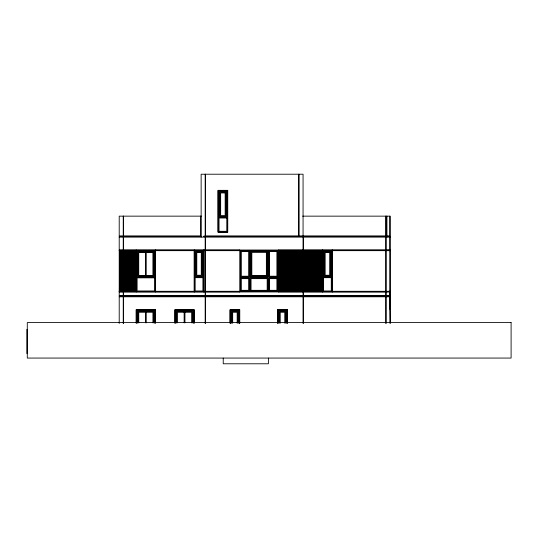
<?xml version="1.0" encoding="UTF-8"?>
<svg xmlns="http://www.w3.org/2000/svg" width="538" height="538" viewBox="0 0 538 538"><rect width="100%" height="100%" fill="white"/><g stroke="black" fill="none" stroke-linecap="round" stroke-linejoin="round"><path stroke-width="0.81" d="M194.366 291.784L194.366 250.183L203.714 250.183L203.714 291.784L194.366 291.784L194.366 250.183M203.714 291.784L203.714 250.183M218.24 232.113L218.24 190.513L227.581 190.513L227.581 232.113L218.24 232.113L218.24 190.513M227.581 232.113L227.581 190.513M230.251 309.854L230.251 323.163L230.251 309.854L239.598 309.854L239.598 323.163L239.598 309.854M277.823 309.854L277.823 323.163L277.823 309.854L287.171 309.854L287.171 323.163L287.171 309.854M322.739 291.784L322.739 250.183L332.087 250.183L332.087 291.784L322.739 291.784L322.739 250.183M332.087 291.784L332.087 250.183M390.144 323.163L389.828 296.788M389.828 295.658L389.983 291.784L386.116 291.784M119.214 250.661L136.148 250.5M119.349 250.526L119.214 250.015L123.242 250.015M119.214 291.3L119.214 291.946L123.242 291.946M201.535 216.148L119.214 216.148L119.214 235.987L123.242 235.987L123.242 216.148M302.612 216.148L390.144 216.148L390.144 235.987L386.116 235.987L386.116 216.148M201.138 236.31L123.565 236.31L123.565 250.5M119.214 237.117L390.144 237.117M123.565 250.015L205.173 250.015M205.496 250.015L303.062 250.015M303.385 250.015L385.793 250.015M386.116 250.015L390.144 250.015L386.116 250.177M119.375 250.177L123.242 250.177M123.565 250.177L136.148 250.177M155.502 250.177L194.205 250.177M203.882 250.177L205.173 250.177M205.496 250.177L239.76 250.177M278.469 250.177L303.062 250.177M303.385 250.177L322.578 250.177M332.249 250.177L385.793 250.177M155.502 250.5L194.205 250.5M203.882 250.5L205.173 250.5M205.496 250.5L239.76 250.5M278.469 250.5L322.578 250.5M332.249 250.5L385.793 250.5M386.116 250.5L390.144 250.661L386.116 250.661M120.021 250.661L120.505 250.661M121.312 250.661L121.796 250.661M122.597 250.661L123.081 250.661M123.888 250.661L124.372 250.661M125.179 250.661L125.663 250.661M126.47 250.661L126.955 250.661M127.762 250.661L128.246 250.661M129.053 250.661L129.537 250.661M130.344 250.661L130.821 250.661M131.628 250.661L132.113 250.661M132.92 250.661L133.404 250.661M134.211 250.661L134.695 250.661M135.502 250.661L136.148 250.661M155.502 250.661L194.205 250.661M203.882 250.661L205.173 250.661M205.496 250.661L239.76 250.661M278.469 250.661L279.276 250.661M280.083 250.661L280.567 250.661M281.367 250.661L281.851 250.661M282.658 250.661L283.143 250.661M283.95 250.661L284.434 250.661M285.241 250.661L285.725 250.661M286.532 250.661L287.016 250.661M287.823 250.661L288.307 250.661M289.114 250.661L289.592 250.661M290.399 250.661L290.883 250.661M291.69 250.661L292.174 250.661M292.981 250.661L293.466 250.661M294.273 250.661L294.757 250.661M295.564 250.661L296.048 250.661M296.855 250.661L297.339 250.661M298.139 250.661L298.624 250.661M299.431 250.661L299.915 250.661M300.722 250.661L301.206 250.661M302.013 250.661L302.497 250.661M303.304 250.661L303.788 250.661M304.595 250.661L305.08 250.661M305.887 250.661L306.364 250.661M307.171 250.661L307.655 250.661M308.462 250.661L308.946 250.661M309.754 250.661L310.238 250.661M311.045 250.661L311.529 250.661M312.336 250.661L312.82 250.661M313.627 250.661L314.111 250.661M314.912 250.661L315.396 250.661M316.203 250.661L316.687 250.661M317.494 250.661L317.978 250.661M318.785 250.661L319.269 250.661M320.076 250.661L320.561 250.661M321.368 250.661L321.852 250.661M332.249 250.661L385.793 250.661M146.228 252.604L152.913 252.604L152.913 275.416L146.228 275.416M267.985 276.223L251.017 276.223L251.017 251.596L267.178 251.596L267.178 276.223M240.54 277.03L249.437 277.03L249.437 250.789M250.244 277.03L250.244 250.789L250.21 277.03L267.985 277.03L267.985 250.789M277.695 277.03L268.792 277.03L268.792 250.789M240.54 277.837L249.437 277.837L249.437 291.139M277.695 277.837L268.792 277.837L268.792 291.139M267.985 290.332L251.051 290.332L251.051 278.644L267.178 278.644L267.178 290.332M120.021 291.3L120.505 291.3M121.312 291.3L121.796 291.3M122.597 291.3L123.081 291.3M123.888 291.3L124.372 291.3M125.179 291.3L125.663 291.3M126.47 291.3L126.955 291.3M127.762 291.3L128.246 291.3M129.053 291.3L129.537 291.3M130.344 291.3L130.821 291.3M131.628 291.3L132.113 291.3M132.92 291.3L133.404 291.3M134.211 291.3L134.695 291.3M135.502 291.3L136.148 291.3M155.502 291.3L194.205 291.3M203.882 291.3L205.173 291.3M205.496 291.3L239.76 291.3M278.469 291.3L279.276 291.3M280.083 291.3L280.567 291.3M281.367 291.3L281.851 291.3M282.658 291.3L283.143 291.3M283.95 291.3L284.434 291.3M285.241 291.3L285.725 291.3M286.532 291.3L287.016 291.3M287.823 291.3L288.307 291.3M289.114 291.3L289.592 291.3M290.399 291.3L290.883 291.3M291.69 291.3L292.174 291.3M292.981 291.3L293.466 291.3M294.273 291.3L294.757 291.3M295.564 291.3L296.048 291.3M296.855 291.3L297.339 291.3M298.139 291.3L298.624 291.3M299.431 291.3L299.915 291.3M300.722 291.3L301.206 291.3M302.013 291.3L302.497 291.3M303.304 291.3L303.788 291.3M304.595 291.3L305.08 291.3M305.887 291.3L306.364 291.3M307.171 291.3L307.655 291.3M308.462 291.3L308.946 291.3M309.754 291.3L310.238 291.3M311.045 291.3L311.529 291.3M312.336 291.3L312.82 291.3M313.627 291.3L314.111 291.3M314.912 291.3L315.396 291.3M316.203 291.3L316.687 291.3M317.494 291.3L317.978 291.3M318.785 291.3L319.269 291.3M320.076 291.3L320.561 291.3M321.368 291.3L321.852 291.3M332.249 291.3L385.793 291.3M386.116 291.3L390.144 291.3L386.116 291.462M119.295 291.381L120.021 291.381L120.021 250.5M322.578 291.381L321.852 291.381L321.852 250.5M389.667 291.381L390.063 291.381M123.242 291.462L119.375 291.462L119.698 250.5M123.565 291.462L136.148 291.462M155.502 291.462L194.205 291.462M203.882 291.462L205.173 291.462M205.496 291.462L239.76 291.462M278.469 291.462L303.062 291.462M303.385 291.462L322.578 291.462M332.249 291.462L385.793 291.462M119.375 291.784L123.242 291.784M123.565 291.784L136.148 291.784M155.502 291.784L194.205 291.784M203.882 291.784L205.173 291.784M205.496 291.784L239.76 291.784M278.469 291.784L303.062 291.784M303.385 291.784L322.578 291.784M332.249 291.784L385.793 291.784M123.565 291.946L205.173 291.946M205.496 291.946L303.062 291.946M303.385 291.946L385.793 291.946M386.116 291.946L389.983 291.784M119.214 296.788L390.144 296.788M390.144 309.686L389.828 291.381M145.435 312.269L138.743 312.269L138.743 322.867M146.242 312.269L152.933 312.269L152.933 322.867M184.137 312.269L177.453 312.269L177.453 322.867M184.944 312.269L191.636 312.269L191.636 322.867M27.303 329.364L26.9 329.364L26.9 353.553L27.303 353.553M390.144 323.459L390.144 295.981L386.116 295.981L386.116 323.385M389.983 250.015L389.983 291.946M389.828 216.148L389.828 250.5M386.923 216.148L386.923 237.117M385.793 216.148L385.793 235.987L299.027 235.987L299.027 174.218M385.793 323.385L385.793 295.981L303.385 295.981L303.385 323.385M332.249 250.015L332.249 291.946M322.578 250.015L322.578 291.946M321.368 250.5L321.368 291.381L320.561 291.381L320.561 250.5M320.076 250.5L320.076 291.381L319.269 291.381L319.269 250.5M318.785 250.5L318.785 291.381L317.978 291.381L317.978 250.5M317.494 250.5L317.494 291.381L316.687 291.381L316.687 250.5M316.203 250.5L316.203 291.381L315.396 291.381L315.396 250.5M314.912 250.5L314.912 291.381L314.111 291.381L314.111 250.5M313.627 250.5L313.627 291.381L312.82 291.381L312.82 250.5M312.336 250.5L312.336 291.381L311.529 291.381L311.529 250.5M311.045 250.5L311.045 291.381L310.238 291.381L310.238 250.5M309.754 250.5L309.754 291.381L308.946 291.381L308.946 250.5M308.462 250.5L308.462 291.381L307.655 291.381L307.655 250.5M307.171 250.5L307.171 291.381L306.364 291.381L306.364 250.5M305.887 250.5L305.887 291.381L305.08 291.381L305.08 250.5M304.595 250.5L304.595 291.381L303.788 291.381L303.788 250.5M303.385 237.117L303.385 250.5M303.304 250.5L303.304 291.381M303.062 250.5L303.062 174.218L201.138 174.218L201.138 237.117M303.062 291.381L303.062 295.658L205.496 295.658L205.496 236.31L385.793 236.31L385.793 295.658L303.385 295.658L303.385 291.381L302.497 291.381L302.497 250.5M303.062 323.385L303.062 295.981L205.496 295.981L205.496 323.385M302.013 250.5L302.013 291.381L301.206 291.381L301.206 250.5M300.722 250.5L300.722 291.381L299.915 291.381L299.915 250.5M299.431 250.5L299.431 291.381L298.624 291.381L298.624 250.5M298.704 174.218L298.704 235.987L205.496 235.987L205.496 174.218M298.139 250.5L298.139 291.381L297.339 291.381L297.339 250.5M296.855 250.5L296.855 291.381L296.048 291.381L296.048 250.5M295.564 250.5L295.564 291.381L294.757 291.381L294.757 250.5M294.273 250.5L294.273 291.381L293.466 291.381L293.466 250.5M292.981 250.5L292.981 291.381L292.174 291.381L292.174 250.5M291.69 250.5L291.69 291.381L290.883 291.381L290.883 250.5M290.399 250.5L290.399 291.381L289.592 291.381L289.592 250.5M289.114 250.5L289.114 291.381L288.307 291.381L288.307 250.5M287.823 250.5L287.823 291.381L287.016 291.381L287.016 250.5M287.339 323.103L287.339 309.686L277.662 309.686L277.662 323.103M286.532 250.5L286.532 291.381L285.725 291.381L285.725 250.5M286.364 323.177L286.364 310.661L278.63 310.661L278.63 323.177M285.557 323.177L285.557 311.462L279.437 311.462L279.437 323.177M285.241 250.5L285.241 291.381L284.434 291.381L284.434 250.5M284.757 323.177L284.757 312.269L280.244 312.269L280.244 323.177M283.95 250.5L283.95 291.381L283.143 291.381L283.143 250.5M282.658 250.5L282.658 291.381L281.851 291.381L281.851 250.5M281.367 250.5L281.367 291.381L280.567 291.381L280.567 250.5M280.083 250.5L280.083 291.381L279.276 291.381L279.276 250.5M278.469 250.015L278.469 291.946M268.388 358.093L268.388 363.782L223.23 363.782L223.23 358.093M267.985 291.139L267.985 277.837L250.244 277.837L250.244 291.139M239.76 250.015L239.76 291.946M239.76 323.103L239.76 309.686L230.089 309.686L230.089 323.103M238.791 323.177L238.791 310.661L231.058 310.661L231.058 323.177M237.984 323.177L237.984 311.462L231.865 311.462L231.865 323.177M237.177 323.177L237.177 312.269L232.672 312.269L232.672 323.177M205.173 174.218L205.173 235.987L203.559 236.31L205.173 236.31L205.173 295.658L123.565 295.658L123.565 291.381M205.173 323.385L205.173 295.981L123.565 295.981L123.565 323.385M203.882 250.015L203.882 291.946M200.735 216.148L200.735 235.987L123.565 235.987L123.565 216.148M194.205 250.015L194.205 291.946M194.218 323.103L194.218 309.686L174.87 309.686L174.87 323.103M194.057 323.163L194.057 309.854L175.032 309.854L175.032 323.163M193.25 323.257L193.25 310.661L175.839 310.661L175.839 323.257M192.443 322.867L192.443 311.462L176.646 311.462L176.646 322.867M184.944 311.462L184.944 322.867M184.137 311.462L184.137 322.867M155.502 250.015L155.502 291.946M155.516 323.103L155.516 309.686L136.161 309.686L136.161 323.103M155.347 323.163L155.347 309.854L136.329 309.854L136.329 323.163M154.541 323.257L154.541 310.661L137.136 310.661L137.136 323.257M153.74 322.867L153.74 311.462L137.943 311.462L137.943 322.867M146.242 311.462L146.242 322.867M146.228 251.797L146.228 276.223M145.435 311.462L145.435 322.867M136.148 250.015L136.148 291.946M135.502 250.5L135.502 291.381L134.695 291.381L134.695 250.5M134.211 250.5L134.211 291.381L133.404 291.381L133.404 250.5M132.92 250.5L132.92 291.381L132.113 291.381L132.113 250.5M131.628 250.5L131.628 291.381L130.821 291.381L130.821 250.5M130.344 250.5L130.344 291.381L129.537 291.381L129.537 250.5M129.053 250.5L129.053 291.381L128.246 291.381L128.246 250.5M127.762 250.5L127.762 291.381L126.955 291.381L126.955 250.5M126.47 250.5L126.47 291.381L125.663 291.381L125.663 250.5M125.179 250.5L125.179 291.381L124.372 291.381L124.372 250.5M123.888 250.5L123.888 291.381L123.081 291.381L123.081 250.5M123.242 250.5L123.242 236.31L119.214 236.31L119.214 295.658L123.242 295.658L123.242 291.381M123.242 323.385L123.242 295.981L119.214 295.981L119.214 323.479M122.597 250.5L122.597 291.381L121.796 291.381L121.796 250.5M121.312 250.5L121.312 291.381L120.505 291.381L120.505 250.5M227.749 190.344L218.072 190.344L218.072 232.275L227.749 232.275L227.749 190.344M226.774 191.32L219.04 191.32L219.04 217.197L226.774 217.197L226.774 191.32M225.973 192.127L219.847 192.127L219.847 216.39L225.973 216.39L225.973 192.127M225.166 192.934L220.654 192.934L220.654 215.583L225.166 215.583L225.166 192.934M226.774 218.004L219.04 218.004L219.04 231.306L226.774 231.306L226.774 218.004M390.144 236.31L386.116 236.31L386.116 295.658L390.144 295.658L390.144 236.31M155.334 250.183L136.309 250.183L136.309 291.784L155.334 291.784L155.334 250.183M277.695 250.789L240.54 250.789L240.54 291.139L277.695 291.139L277.695 250.789M154.527 250.99L137.116 250.99L137.116 277.03L154.527 277.03L154.527 250.99M202.907 250.99L195.173 250.99L195.173 276.868L202.907 276.868L202.907 250.99M331.28 250.99L323.546 250.99L323.546 276.868L331.28 276.868L331.28 250.99M248.63 251.596L241.34 251.596L241.34 276.223L248.63 276.223L248.63 251.596M276.888 251.596L269.599 251.596L269.599 276.223L276.888 276.223L276.888 251.596M153.72 251.797L137.923 251.797L137.923 276.223L153.72 276.223L153.72 251.797M202.1 251.797L195.98 251.797L195.98 276.061L202.1 276.061L202.1 251.797M330.473 251.797L324.353 251.797L324.353 276.061L330.473 276.061L330.473 251.797M266.371 252.403L251.824 252.403L251.824 275.416L266.371 275.416L266.371 252.403M145.421 252.604L138.73 252.604L138.73 275.416L145.421 275.416L145.421 252.604M201.293 252.604L196.787 252.604L196.787 275.254L201.293 275.254L201.293 252.604M329.666 252.604L325.16 252.604L325.16 275.254L329.666 275.254L329.666 252.604M202.907 277.669L195.173 277.669L195.173 290.977L202.907 290.977L202.907 277.669M331.28 277.669L323.546 277.669L323.546 290.977L331.28 290.977L331.28 277.669M154.527 277.837L137.116 277.837L137.116 290.977L154.527 290.977L154.527 277.837M248.63 278.644L241.34 278.644L241.34 290.332L248.63 290.332L248.63 278.644M276.888 278.644L269.599 278.644L269.599 290.332L276.888 290.332L276.888 278.644M511.1 322.592L27.29 322.592L27.29 358.066L511.1 358.066L511.1 322.592"/></g></svg>
